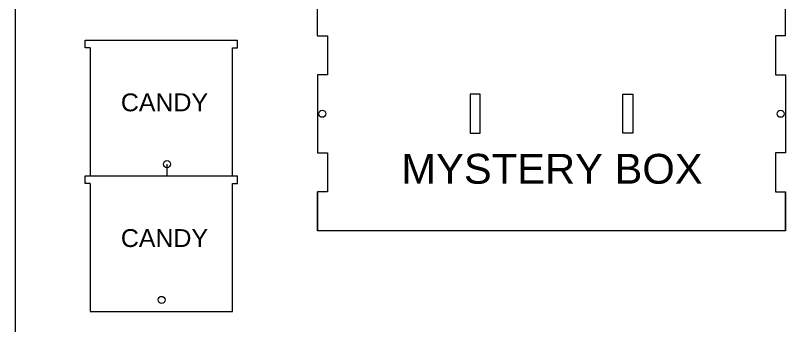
# Model space of a CAD drawing. Header units: inches. Extents: x 5.7 to 56.5, y 3.3 to 37.
# Drawn here: x 19.66 to 29.54, y 10.38 to 14.35 of the extents above; entities that cross this region are included whole.
import ezdxf

# ---------------------------------------------------------------- set-up
doc = ezdxf.new("R2010")
doc.units = ezdxf.units.IN
doc.header["$MEASUREMENT"] = 0
doc.layers.add('LASER BLACK', color=7, linetype='Continuous', lineweight=0, true_color=0x000000)
doc.layers.add('LASER MAGENTA', color=6, linetype='Continuous', lineweight=0, true_color=0xff00ff)
doc.styles.get("Standard").update_dxf_attribs({"font": 'Arial.ttf'})

msp = doc.modelspace()

# ---------------------------------------------------------------- linework, layer by layer
at = {"layer": 'LASER MAGENTA'}
for p, q in [((23.5349, 14.0915), (23.5349, 14.5915)), ((29.5349, 14.0915), (29.5349, 14.5915)), ((20.5589, 14.035), (22.5099, 14.035)), ((20.5589, 13.935), (20.5589, 14.035)), ((21.2844, 14.035), (21.7844, 14.035)), ((22.5099, 13.935), (22.5099, 14.035)), ((23.5349, 14.0915), (23.6649, 14.0915)), ((23.6649, 14.0915), (23.6649, 13.5915)), ((29.5349, 14.0915), (29.4049, 14.0915)), ((29.4049, 14.0915), (29.4049, 13.5915)), ((20.6219, 13.935), (20.5589, 13.935)), ((20.6219, 13.935), (20.6219, 12.301)), ((20.6219, 13.935), (20.6219, 12.296)), ((22.4469, 13.935), (22.5099, 13.935)), ((22.4469, 12.301), (22.4469, 13.935)), ((22.4469, 12.296), (22.4469, 13.935)), ((23.6649, 13.5915), (23.5349, 13.5915)), ((29.4049, 13.5915), (29.5349, 13.5915)), ((23.5349, 12.5915), (23.6649, 12.5915)), ((23.6649, 12.5915), (23.6649, 12.0915)), ((29.5349, 12.5915), (29.4049, 12.5915)), ((29.4049, 12.5915), (29.4049, 12.0915)), ((21.6076, 12.4459), (21.6076, 12.296)), ((20.5589, 12.296), (22.5099, 12.296)), ((20.5589, 12.196), (20.5589, 12.296)), ((20.6219, 12.296), (22.4469, 12.296)), ((22.5099, 12.196), (22.5099, 12.296)), ((20.6219, 12.196), (20.5589, 12.196)), ((20.6219, 12.196), (20.6219, 10.562)), ((20.6219, 12.196), (20.6219, 10.557)), ((22.4469, 12.196), (22.5099, 12.196)), ((22.4469, 10.562), (22.4469, 12.196)), ((22.4469, 10.557), (22.4469, 12.196)), ((23.5349, 11.5915), (23.5349, 12.0915)), ((23.6649, 12.0915), (23.5349, 12.0915)), ((29.4049, 12.0915), (29.5349, 12.0915)), ((29.5349, 11.5915), (29.5349, 12.0915)), ((29.5349, 11.5915), (23.5349, 11.5915)), ((20.6219, 10.557), (22.4469, 10.557))]:
    msp.add_line(p, q, dxfattribs=at)
at = {"layer": 'LASER MAGENTA', "linetype": 'Continuous'}
for p, q in [((23.5349, 13.5915), (23.5349, 12.5915)), ((29.5349, 13.5915), (29.5349, 12.5915)), ((23.5349, 12.0915), (23.5349, 11.5915)), ((23.5349, 12.0915), (23.5349, 11.5915)), ((29.5349, 12.0915), (29.5349, 11.5915)), ((29.5349, 12.0915), (29.5349, 11.5915))]:
    msp.add_line(p, q, dxfattribs=at)
at = {"layer": 'LASER MAGENTA'}
for points in [[(19.6649, 9.3315), (19.6649, 21.3315), (37.6649, 21.3315), (37.6649, 9.3315)], [(37.6649, 21.3315), (37.6649, 9.3315), (19.6649, 9.3315), (19.6649, 21.3315)], [(25.6209, 13.3415), (25.4929, 13.3415), (25.4929, 12.8415), (25.6209, 12.8415)], [(27.4489, 13.3415), (27.5769, 13.3415), (27.5769, 12.8415), (27.4489, 12.8415)]]:
    msp.add_lwpolyline(points, close=True, dxfattribs=at)
at = {"layer": 'LASER MAGENTA', "linetype": 'Continuous'}
for centre in [(23.5974, 13.0915), (29.4724, 13.0915), (21.6076, 12.4459), (21.5389, 10.7069)]:
    msp.add_circle(centre, 0.045, dxfattribs=at)

# ---------------------------------------------------------------- texts
at = {"layer": 'LASER BLACK'}
for s, height, p in [('CANDY', 0.22857, (21.0164, 13.1233)), ('MYSTERY BOX', 0.382708, (24.6108, 12.1949)), ('CANDY', 0.22857, (21.0164, 11.3843))]:
    msp.add_text(s, height=height, dxfattribs=at).set_placement(p)

doc.saveas('drawing.dxf')
